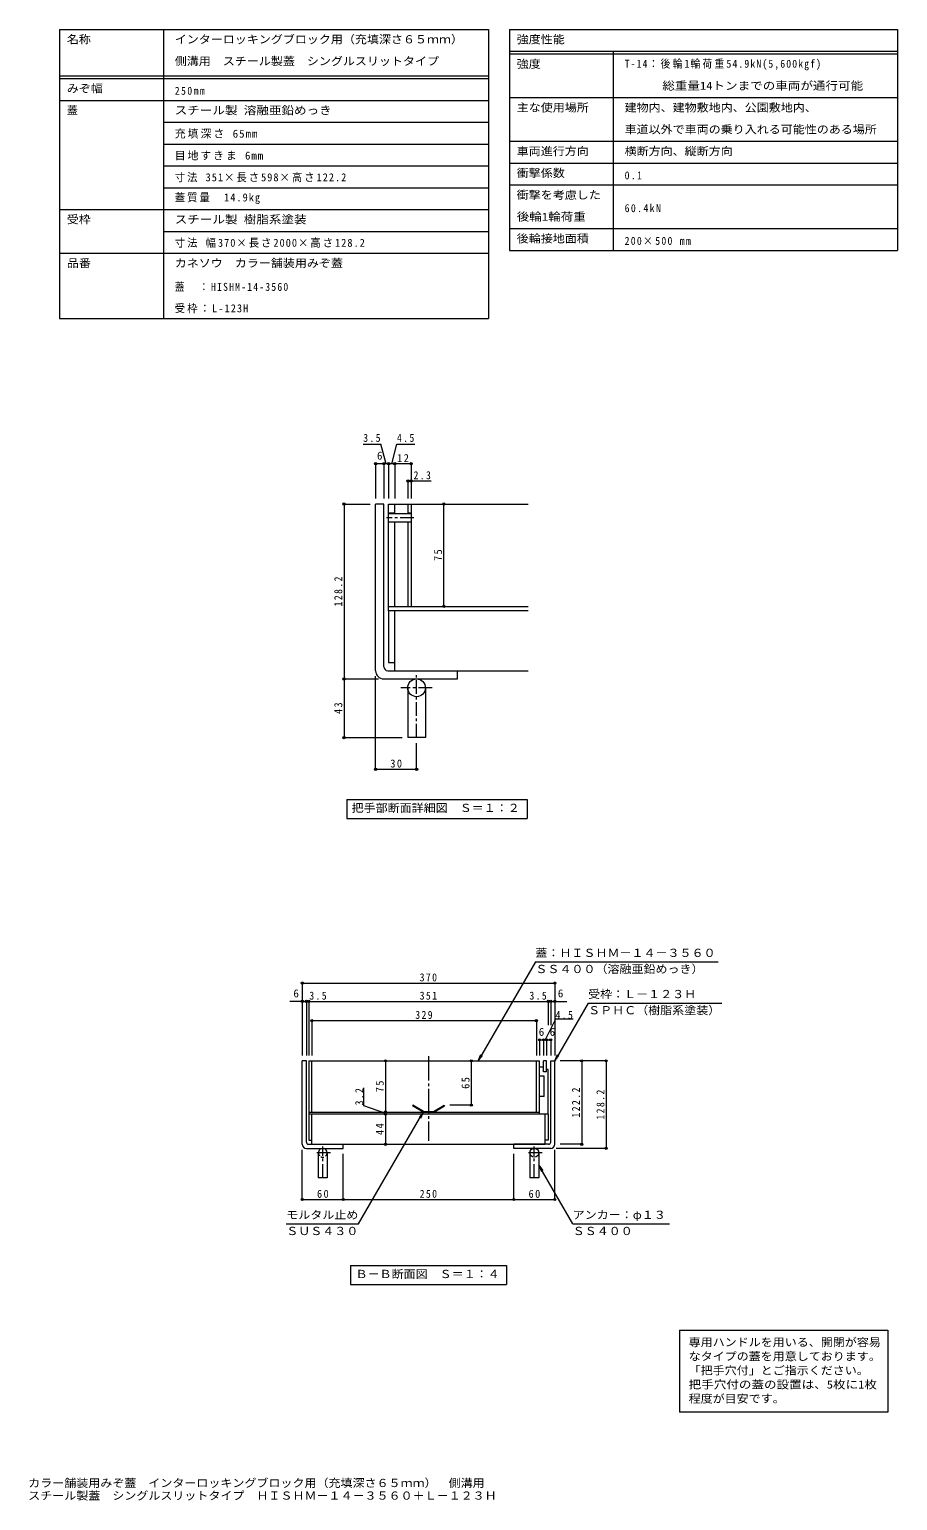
# Model space of a CAD drawing. Units: millimetres, scale not verified, with parts at other scales. Extents: x -1310 to 1549, y -1090 to 1067.
# Drawn here: x 277 to 1549, y -1090 to 1067 of the extents above; entities that cross this region are included whole.
import ezdxf
from ezdxf.enums import TextEntityAlignment as Align

# ---------------------------------------------------------------- set-up
doc = ezdxf.new("R2010")
doc.units = ezdxf.units.MM
doc.header["$LTSCALE"] = 4
doc.header["$PDMODE"] = 32
doc.header["$PDSIZE"] = 3.2
for name, pattern in [('CHAIN1', [8, 5, -1, 1, -1]), ('CHAIN2', [12, 9, -1, 1, -1]), ('DASHED1', [1.8, 1.2, -0.6])]:
    doc.linetypes.add(name, pattern=pattern)
for name, color, linetype, lineweight in [('4-0', 4, 'Continuous', 9), ('4-1', 2, 'Continuous', 9), ('4-2', 7, 'Continuous', 9), ('4-4', 7, 'Continuous', 9), ('4-5', 7, 'Continuous', 9), ('4-9', 5, 'Continuous', 5), ('4-A', 4, 'DASHED1', 9), ('D-1', 2, 'Continuous', 9), ('D-2', 3, 'Continuous', 9), ('D-4', 7, 'Continuous', 9), ('D-5', 7, 'Continuous', 9), ('D-9', 5, 'Continuous', 5), ('D-A', 4, 'Continuous', 9), ('F-5_F-5ﾚｲﾔ', 2, 'Continuous', 9), ('F-F_F-Fﾚｲﾔ', 7, 'Continuous', 9)]:
    doc.layers.add(name, color=color, linetype=linetype, lineweight=lineweight)
doc.styles.add('ＭＳ ゴシック', font='')
doc.styles.get('ＭＳ ゴシック').set_extended_font_data('MS Gothic')

msp = doc.modelspace()

# ---------------------------------------------------------------- linework, layer by layer
at = {"layer": '4-0', "color": 7, "linetype": 'CHAIN2'}
msp.add_line((862.035, -438.433), (862.035, -562.652), dxfattribs=at)
at = {"layer": '4-1'}
for p, q in [((683.035, -445.513), (677.035, -445.513)), ((677.035, -567.713), (677.035, -445.513)), ((683.035, -564.713), (683.035, -445.513)), ((1041.035, -445.513), (1047.035, -445.513)), ((1041.035, -564.713), (1041.035, -445.513)), ((1047.035, -567.713), (1047.035, -445.513)), ((683.035, -573.713), (737.035, -573.713)), ((686.035, -567.713), (737.035, -567.713)), ((737.035, -573.713), (737.035, -567.713)), ((987.035, -573.713), (987.035, -567.713)), ((1038.035, -567.713), (987.035, -567.713)), ((1041.035, -573.713), (987.035, -573.713))]:
    msp.add_line(p, q, dxfattribs=at)
for centre, radius, start, end in [((683.035, -567.713), 6, 180, 270), ((686.035, -564.713), 3, 180, 270), ((1038.035, -564.713), 3, 270, 0), ((1041.035, -567.713), 6, 270, 0)]:
    msp.add_arc(centre, radius, start, end, dxfattribs=at)
at = {"layer": '4-2'}
for p, q in [((686.535, -445.512), (1024.535, -445.512)), ((686.535, -445.512), (686.535, -523.713)), ((691.035, -520.513), (691.035, -445.512)), ((1020.035, -520.513), (1020.035, -445.512)), ((1024.535, -523.713), (1024.535, -445.512)), ((1035.036, -445.512), (1030.536, -445.512)), ((1030.536, -461.512), (1030.536, -445.512)), ((1035.036, -461.512), (1035.036, -445.512)), ((1030.536, -454.512), (1024.535, -454.512)), ((1031.535, -467.713), (1024.535, -467.713)), ((1035.036, -461.512), (1030.536, -461.512)), ((1031.535, -497.713), (1031.535, -467.713)), ((1037.536, -458.012), (1035.036, -458.012)), ((1037.536, -523.713), (1037.536, -458.012)), ((1031.535, -497.713), (1024.535, -497.713)), ((686.535, -520.513), (1024.535, -520.513)), ((1037.536, -523.713), (686.535, -523.713))]:
    msp.add_line(p, q, dxfattribs=at)
at = {"layer": '4-2', "color": 3}
for p, q in [((854.267, -520.513), (838.447, -511.379)), ((869.535, -519.513), (885.124, -510.513)), ((869.803, -520.513), (885.624, -511.379)), ((885.124, -510.513), (885.624, -511.379)), ((854.267, -520.513), (869.803, -520.513)), ((854.535, -519.513), (869.535, -519.513))]:
    msp.add_line(p, q, dxfattribs=at)
msp.add_lwpolyline([(854.535, -519.513), (838.947, -510.513), (838.447, -511.379)], dxfattribs=at)
at = {"layer": '4-4'}
for p, q in [((677.035, -330.292), (677.035, -437.513)), ((677.035, -331.492), (1047.035, -331.492)), ((1047.035, -330.292), (1047.035, -437.513)), ((677.035, -358.318), (658.605, -358.318)), ((677.035, -358.318), (683.035, -358.318)), ((683.035, -357.118), (683.035, -437.513)), ((683.035, -358.318), (686.535, -358.318)), ((686.535, -357.118), (686.535, -437.512)), ((686.535, -358.318), (1037.536, -358.318)), ((1037.536, -357.118), (1037.536, -393.371)), ((1037.536, -358.318), (1041.035, -358.318)), ((1041.035, -357.118), (1041.035, -393.371)), ((1041.035, -358.318), (1047.035, -358.318)), ((1047.035, -358.318), (1064.867, -358.318)), ((691.035, -385.332), (691.035, -437.512)), ((691.035, -386.532), (1020.035, -386.532)), ((1020.035, -385.332), (1020.035, -437.512)), ((1024.535, -413.546), (1024.535, -437.512)), ((1024.535, -414.746), (1030.536, -414.746)), ((1030.536, -413.546), (1030.536, -437.512)), ((1030.536, -414.746), (1035.036, -414.746)), ((1035.036, -413.546), (1035.036, -437.512)), ((1035.036, -414.746), (1041.035, -414.746)), ((1041.035, -413.546), (1041.035, -437.513)), ((798.904, -445.512), (798.904, -520.513)), ((924.604, -445.512), (924.604, -510.513)), ((1123.494, -445.513), (1055.035, -445.513)), ((1086.456, -445.513), (1086.456, -567.713)), ((1122.294, -445.513), (1122.294, -573.713)), ((925.804, -510.513), (893.124, -510.513)), ((798.904, -520.513), (798.904, -523.713)), ((798.904, -523.713), (798.904, -567.713)), ((677.035, -649.992), (677.035, -575.713)), ((737.035, -649.992), (737.035, -581.713)), ((987.035, -649.992), (987.035, -581.713)), ((1047.035, -649.992), (1047.035, -575.713)), ((1123.494, -573.713), (1049.035, -573.713)), ((1087.656, -567.713), (1055.035, -567.713)), ((677.035, -648.792), (737.035, -648.792)), ((737.035, -648.792), (987.035, -648.792)), ((987.035, -648.792), (1047.035, -648.792))]:
    msp.add_line(p, q, dxfattribs=at)
for points in [[(1074.102, -384.205), (1048.102, -384.205), (1032.786, -414.746)], [(766.487, -484.82), (766.487, -510.82), (798.904, -522.113)]]:
    msp.add_lwpolyline(points, dxfattribs=at)
for p in [(677.035, -331.492), (1047.035, -331.492), (677.035, -358.318), (683.035, -358.318), (686.535, -358.318), (1037.536, -358.318), (1041.035, -358.318), (1047.035, -358.318), (691.035, -386.532), (1020.035, -386.532), (1024.535, -414.746), (1030.536, -414.746), (1035.036, -414.746), (1041.035, -414.746), (798.904, -445.512), (924.604, -445.512), (1086.456, -445.513), (1122.294, -445.513), (924.604, -510.513), (798.904, -520.513), (798.904, -523.713), (798.904, -567.713), (1086.456, -567.713), (1122.294, -573.713), (677.035, -648.792), (737.035, -648.792), (987.035, -648.792), (1047.035, -648.792)]:
    msp.add_point(p, dxfattribs=at)
at = {"layer": '4-5'}
for p, q in [((1018.6, -300.495), (1286.6, -300.495)), ((1095.876, -360.918), (1047.035, -445.513)), ((1095.876, -360.918), (1291.876, -360.918)), ((934.874, -445.512), (940.962, -437.578)), ((1047.035, -445.513), (1050.862, -436.274)), ((1047.035, -445.513), (1053.123, -437.579)), ((759.572, -684.529), (854.267, -520.513)), ((854.267, -520.513), (848.18, -528.446)), ((854.267, -520.513), (850.441, -529.751)), ((1023.535, -598.463), (1027.362, -607.701)), ((1023.535, -598.463), (1029.623, -606.396)), ((1073.226, -684.529), (1023.535, -598.463)), ((653.572, -684.529), (759.572, -684.529)), ((1073.226, -684.529), (1215.226, -684.529)), ((747.835, -745.398), (976.235, -745.398)), ((747.835, -745.398), (747.835, -773.398)), ((976.235, -745.398), (976.235, -773.398)), ((747.835, -773.398), (976.235, -773.398))]:
    msp.add_line(p, q, dxfattribs=at)
msp.add_lwpolyline([(1018.6, -300.495), (934.874, -445.512), (938.701, -436.273)], dxfattribs=at)
at = {"layer": '4-9'}
for p, q in [((686.535, -523.713), (686.535, -561.713)), ((1037.536, -523.713), (686.535, -523.713)), ((691.035, -567.713), (691.035, -523.713)), ((1033.035, -567.713), (1033.035, -523.713)), ((1037.536, -523.713), (1037.536, -561.713)), ((686.535, -561.713), (691.035, -561.713)), ((691.035, -567.713), (1033.035, -567.713)), ((1037.536, -561.713), (1033.035, -561.713))]:
    msp.add_line(p, q, dxfattribs=at)
at = {"layer": '4-A', "linetype": 'CHAIN1'}
for p, q in [((718.362, -580.213), (695.378, -580.213)), ((707.035, -616.713), (707.035, -571.042)), ((1028.362, -580.213), (1005.378, -580.213)), ((1017.035, -616.713), (1017.035, -571.042))]:
    msp.add_line(p, q, dxfattribs=at)
at = {"layer": '4-A', "linetype": 'Continuous'}
for p, q in [((700.535, -580.213), (700.535, -616.713)), ((1010.535, -580.213), (1010.535, -616.713))]:
    msp.add_line(p, q, dxfattribs=at)
for points in [[(713.535, -580.213), (713.535, -616.713), (700.535, -616.713)], [(1023.535, -580.213), (1023.535, -616.713), (1010.535, -616.713)]]:
    msp.add_lwpolyline(points, dxfattribs=at)
msp.add_circle((1017.035, -580.213), 6.5, dxfattribs=at)
msp.add_arc((707.035, -580.213), 6.5, 0, 180, dxfattribs=at)
at = {"layer": '4-A'}
msp.add_arc((707.035, -580.213), 6.5, 180, 0, dxfattribs=at)
at = {"layer": 'D-1'}
for p, q in [((796.521, 370.776), (784.521, 370.776)), ((784.521, 126.376), (784.521, 370.776)), ((796.521, 132.376), (796.521, 370.776)), ((796.521, 114.376), (904.521, 114.376)), ((802.521, 126.376), (904.521, 126.376)), ((904.521, 114.376), (904.521, 126.376))]:
    msp.add_line(p, q, dxfattribs=at)
for centre, radius in [((802.521, 132.376), 6), ((796.521, 126.376), 12)]:
    msp.add_arc(centre, radius, 180, 270, dxfattribs=at)
at = {"layer": 'D-2', "color": 7}
for p, q in [((803.521, 370.777), (1008.082, 370.777)), ((803.521, 214.376), (803.521, 370.777)), ((812.521, 356.777), (812.521, 370.777)), ((812.521, 220.776), (812.521, 344.777)), ((803.521, 220.776), (1008.082, 220.776))]:
    msp.add_line(p, q, dxfattribs=at)
at = {"layer": 'D-2', "color": 4}
for p, q in [((831.921, 370.777), (831.921, 356.777)), ((836.521, 370.777), (836.521, 220.778)), ((831.921, 344.777), (831.921, 220.778))]:
    msp.add_line(p, q, dxfattribs=at)
at = {"layer": 'D-2', "linetype": 'CHAIN1'}
msp.add_line((840.497, 350.777), (800.594, 350.777), dxfattribs=at)
at = {"layer": 'D-2'}
for p, q in [((812.521, 357.277), (803.521, 357.277)), ((803.521, 356.777), (836.521, 356.777)), ((836.521, 357.277), (831.921, 357.277)), ((803.521, 344.777), (836.521, 344.777)), ((812.521, 344.277), (803.521, 344.277)), ((836.521, 344.277), (831.921, 344.277))]:
    msp.add_line(p, q, dxfattribs=at)
at = {"layer": 'D-4'}
for p, q in [((766.298, 458.763), (792.298, 458.763)), ((800.021, 429.941), (792.298, 458.763)), ((808.021, 429.941), (815.744, 458.763)), ((815.744, 458.763), (841.744, 458.763)), ((784.521, 431.141), (784.521, 378.776)), ((796.521, 429.941), (784.521, 429.941)), ((796.521, 431.141), (796.521, 378.776)), ((803.521, 429.941), (796.521, 429.941)), ((803.521, 431.141), (803.521, 378.777)), ((812.521, 429.941), (803.521, 429.941)), ((812.521, 431.141), (812.521, 378.777)), ((836.521, 429.941), (812.521, 429.941)), ((836.521, 431.141), (836.521, 378.777)), ((831.921, 405.76), (831.921, 378.777)), ((836.521, 404.56), (831.921, 404.56)), ((836.521, 404.56), (866.005, 404.56)), ((736.974, 370.776), (776.521, 370.776)), ((738.174, 370.776), (738.174, 114.376)), ((884.399, 220.776), (884.399, 370.776)), ((736.974, 114.376), (788.521, 114.376)), ((738.174, 114.376), (738.174, 28.376)), ((784.521, -19.217), (784.521, 118.376)), ((736.974, 28.376), (823.521, 28.376)), ((844.521, -19.217), (844.521, 20.376)), ((784.521, -18.017), (844.521, -18.017))]:
    msp.add_line(p, q, dxfattribs=at)
for p in [(784.521, 429.941), (796.521, 429.941), (803.521, 429.941), (812.521, 429.941), (836.521, 429.941), (831.921, 404.56), (836.521, 404.56), (738.174, 370.776), (884.399, 370.776), (884.399, 220.776), (738.174, 114.376), (738.174, 28.376), (784.521, -18.017), (844.521, -18.017)]:
    msp.add_point(p, dxfattribs=at)
at = {"layer": 'D-5'}
for p, q in [((742.096, -62.17), (1006.496, -62.17)), ((742.096, -62.17), (742.096, -90.17)), ((1006.496, -62.17), (1006.496, -90.17)), ((742.096, -90.17), (1006.496, -90.17))]:
    msp.add_line(p, q, dxfattribs=at)
at = {"layer": 'D-9'}
for p, q in [((1008.082, 214.376), (803.521, 214.376)), ((803.521, 214.376), (803.521, 138.376)), ((812.521, 126.376), (812.521, 214.376)), ((803.521, 138.376), (812.521, 138.376)), ((812.521, 126.376), (1008.082, 126.376))]:
    msp.add_line(p, q, dxfattribs=at)
at = {"layer": 'D-A', "linetype": 'CHAIN1'}
for p, q in [((844.521, 28.376), (844.521, 119.718)), ((867.175, 101.376), (821.207, 101.376))]:
    msp.add_line(p, q, dxfattribs=at)
at = {"layer": 'D-A'}
msp.add_line((831.521, 101.376), (831.521, 28.376), dxfattribs=at)
msp.add_lwpolyline([(857.521, 101.376), (857.521, 28.376), (831.521, 28.376)], dxfattribs=at)
msp.add_circle((844.521, 101.376), 13, dxfattribs=at)
at = {"layer": 'F-5_F-5ﾚｲﾔ', "color": 7}
for p, q in [((980.605, 1066.531), (1549.291, 1066.531)), ((980.605, 1066.531), (980.605, 742.531)), ((1549.291, 1066.531), (1549.291, 742.531)), ((980.605, 1034.531), (1549.291, 1034.531)), ((980.605, 1030.531), (1549.291, 1030.531)), ((1132.8, 1034.531), (1132.8, 742.531)), ((980.605, 966.531), (1549.291, 966.531)), ((980.605, 902.531), (1549.291, 902.531)), ((980.605, 870.531), (1549.291, 870.531)), ((980.605, 838.531), (1549.291, 838.531)), ((980.605, 774.531), (1549.291, 774.531)), ((980.605, 742.531), (1549.291, 742.531))]:
    msp.add_line(p, q, dxfattribs=at)
at = {"layer": 'F-F_F-Fﾚｲﾔ'}
for p, q in [((321.419, 1066.531), (949.677, 1066.531)), ((321.419, 1066.531), (321.419, 642.531)), ((473.614, 1066.531), (473.614, 642.531)), ((949.677, 1066.531), (949.677, 642.531)), ((321.419, 998.531), (949.677, 998.531)), ((321.419, 994.531), (949.677, 994.531)), ((321.419, 962.531), (949.677, 962.531)), ((473.614, 930.531), (949.677, 930.531)), ((473.614, 898.531), (949.677, 898.531)), ((473.614, 866.531), (949.677, 866.531)), ((473.614, 834.531), (949.677, 834.531)), ((321.419, 802.531), (949.677, 802.531)), ((473.614, 770.531), (949.677, 770.531)), ((321.419, 738.531), (949.677, 738.531)), ((321.419, 642.531), (949.677, 642.531)), ((1229.984, -840.249), (1229.984, -960.249))]:
    msp.add_line(p, q, dxfattribs=at)
msp.add_lwpolyline([(1229.984, -840.249), (1535.229, -840.249), (1535.229, -960.249), (1229.984, -960.249)], dxfattribs=at)

# ---------------------------------------------------------------- texts
at = {"layer": '4-4', "color": 2, "style": 'ＭＳ ゴシック'}
for p in [(664.07, -355.918), (1051.519, -355.918), (1023.535, -412.346), (1039.55, -412.346)]:
    msp.add_text('6', height=11.73, dxfattribs=at).set_placement(p, align=Align.BOTTOM_LEFT)
at = {"layer": '4-4', "color": 2, "char_height": 11.73, "attachment_point": 7, "style": 'ＭＳ ゴシック'}
for s, insert in [('\\T1.27;\\W0.9;370', (849.035, -329.092)), ('\\T1.27;\\W0.9;3.5', (687.322, -355.918)), ('\\T1.27;\\W0.9;351', (849.035, -355.918)), ('\\T1.27;\\W0.9;3.5', (1009.8, -355.918)), ('\\T1.27;\\W0.9;329', (842.535, -384.132)), ('\\T1.27;\\W0.9;4.5', (1048.102, -384.205)), ('\\T1.27;\\W0.95;60', (698.535, -646.392)), ('\\T1.27;\\W0.9;250', (849.035, -646.392)), ('\\T1.27;\\W0.95;60', (1008.535, -646.392))]:
    msp.add_mtext(s, dxfattribs=dict(at, insert=insert))
at = {"layer": '4-4', "color": 2, "char_height": 11.73, "attachment_point": 7, "rotation": 90, "style": 'ＭＳ ゴシック'}
for s, insert in [('\\T1.27;\\W0.95;65', (922.204, -486.512)), ('\\T1.27;\\W0.9;3.2', (766.487, -510.82)), ('\\T1.27;\\W0.95;75', (796.504, -491.512)), ('\\T1.28;\\W0.9;122.2', (1084.056, -528.613)), ('\\T1.28;\\W0.9;128.2', (1119.894, -531.613)), ('\\T1.27;\\W0.95;44', (796.504, -554.213))]:
    msp.add_mtext(s, dxfattribs=dict(at, insert=insert))
at = {"layer": '4-5', "color": 2, "style": 'ＭＳ ゴシック', "width": 1.1}
for s, p in [('蓋：ＨＩＳＨＭ－１４－３５６０', (1018.6, -296.661)), ('ＳＳ４００（溶融亜鉛めっき）', (1018.6, -320.329)), ('受枠：Ｌ－１２３Ｈ', (1095.876, -357.084)), ('ＳＰＨＣ（樹脂系塗装）', (1095.876, -380.753)), ('モルタル止め', (653.572, -680.695)), ('アンカー：φ１３', (1073.226, -680.695)), ('ＳＵＳ４３０', (653.572, -704.364)), ('ＳＳ４００', (1073.226, -704.364)), ('Ｂ－Ｂ断面図\u3000Ｓ＝１：４', (755.035, -767.398))]:
    msp.add_text(s, height=11.73, dxfattribs=at).set_placement(p, align=Align.BOTTOM_LEFT)
at = {"layer": 'D-4', "color": 2, "style": 'ＭＳ ゴシック'}
msp.add_text('6', height=11.73, dxfattribs=at).set_placement((786.521, 432.341), align=Align.BOTTOM_LEFT)
at = {"layer": 'D-4', "color": 2, "char_height": 11.73, "attachment_point": 7, "style": 'ＭＳ ゴシック'}
for s, insert in [('\\T1.27;\\W0.9;3.5', (766.298, 461.707)), ('\\T1.27;\\W0.9;4.5', (815.744, 461.707)), ('\\T1.27;\\W0.95;12', (816.021, 432.341)), ('\\T1.27;\\W0.9;2.3', (840.005, 406.96)), ('\\T1.27;\\W0.95;30', (806.021, -15.617))]:
    msp.add_mtext(s, dxfattribs=dict(at, insert=insert))
at = {"layer": 'D-4', "color": 2, "char_height": 11.73, "attachment_point": 7, "rotation": 90, "style": 'ＭＳ ゴシック'}
for s, insert in [('\\T1.27;\\W0.95;75', (881.999, 287.276)), ('\\T1.28;\\W0.9;128.2', (735.774, 220.576)), ('\\T1.27;\\W0.95;43', (735.774, 62.876))]:
    msp.add_mtext(s, dxfattribs=dict(at, insert=insert))
at = {"layer": 'D-5', "color": 2, "style": 'ＭＳ ゴシック', "width": 1.1}
msp.add_text('把手部断面詳細図\u3000Ｓ＝１：２', height=11.73, dxfattribs=at).set_placement((749.296, -84.17), align=Align.BOTTOM_LEFT)
at = {"layer": 'F-5_F-5ﾚｲﾔ', "style": 'ＭＳ ゴシック'}
for s, width, p in [('インターロッキングブロック用（充填深さ６５ｍｍ）', 1.1, (490.148, 1042.531)), ('強度性能', 1.1, (991.252, 1042.531)), ('側溝用\u3000スチール製蓋\u3000シングルスリットタイプ', 1.1, (490.148, 1010.531)), ('強度', 1.1, (991.252, 1006.531)), ('\u3000\u3000\u3000総重量14トンまでの車両が通行可能', 1.15, (1149.334, 974.531)), ('スチール製 溶融亜鉛めっき', 1.15, (490.148, 938.531)), ('主な使用場所', 1.1, (991.252, 942.531)), ('建物内、建物敷地内、公園敷地内、', 1.1, (1149.334, 942.531)), ('車道以外で車両の乗り入れる可能性のある場所', 1.1, (1149.334, 910.531)), ('車両進行方向', 1.1, (991.252, 878.531)), ('横断方向、縦断方向', 1.1, (1149.334, 878.531)), ('衝撃係数', 1.1, (991.252, 846.531)), ('衝撃を考慮した', 1.1, (991.252, 814.531)), ('後輪1輪荷重', 1.15, (991.252, 782.531)), ('後輪接地面積', 1.1, (991.252, 750.531)), ('カラー舗装用みぞ蓋\u3000インターロッキングブロック用（充填深さ６５ｍｍ）\u3000側溝用', 1.1, (275.467, -1073.773)), ('スチール製蓋\u3000シングルスリットタイプ\u3000ＨＩＳＨＭ－１４－３５６０＋Ｌ－１２３Ｈ', 1.1, (275.467, -1092.281))]:
    msp.add_text(s, height=11.73, dxfattribs=dict(at, width=width)).set_placement(p, align=Align.BOTTOM_LEFT)
at = {"layer": 'F-5_F-5ﾚｲﾔ', "char_height": 11.73, "attachment_point": 7, "style": 'ＭＳ ゴシック'}
for s, insert in [('\\T1.22;\\W0.9;T-14：後輪1輪荷重54.9kN(5,600kgf)', (1149.334, 1006.531)), ('\\T1.28;\\W0.9;250mm', (490.148, 970.531)), ('\\T1.18;充填深さ\\~65mm', (490.148, 906.531)), ('\\T1.17;目地すきま\\~6mm', (490.148, 874.531)), ('\\T1.27;\\W0.9;0.1', (1149.334, 846.531)), ('\\T1.28;\\W0.9;60.4kN', (1149.334, 798.531)), ('\\T1.25;\\W0.9;200×500\\~mm', (1149.334, 750.531))]:
    msp.add_mtext(s, dxfattribs=dict(at, insert=insert))
at = {"layer": 'F-F_F-Fﾚｲﾔ', "color": 2, "style": 'ＭＳ ゴシック'}
for s, width, p in [('名称', 1.1, (332.066, 1042.531)), ('みぞ幅', 1.1, (332.066, 970.531)), ('受枠', 1.1, (332.066, 778.531)), ('スチール製 樹脂系塗装', 1.15, (490.148, 778.531)), ('品番', 1.1, (332.066, 714.531)), ('カネソウ\u3000カラー舗装用みぞ蓋', 1.1, (490.148, 714.531)), ('専用ハンドルを用いる、開閉が容易', 1.1, (1243.175, -867.393)), ('なタイプの蓋を用意しております。', 1.1, (1243.175, -888.068)), ('「把手穴付」とご指示ください。', 1.1, (1243.175, -908.742)), ('把手穴付の蓋の設置は、5枚に1枚', 1.15, (1243.175, -929.416)), ('程度が目安です。', 1.1, (1243.175, -950.091))]:
    msp.add_text(s, height=11.73, dxfattribs=dict(at, width=width)).set_placement(p, align=Align.BOTTOM_LEFT)
msp.add_text('蓋', height=11.73, dxfattribs=at).set_placement((332.066, 938.531), align=Align.BOTTOM_LEFT)
at = {"layer": 'F-F_F-Fﾚｲﾔ', "color": 2, "char_height": 11.73, "attachment_point": 7, "style": 'ＭＳ ゴシック'}
for s, insert in [('\\T1.19;\\W0.95;寸法\\~351×長さ598×高さ122.2', (490.148, 842.531)), ('\\T1.19;\\W0.95;蓋質量\u300014.9kg', (490.148, 810.531)), ('\\T1.19;\\W0.95;寸法\\~幅370×長さ2000×高さ128.2', (490.148, 746.531)), ('\\T1.23;\\W0.9;蓋\u3000：HISHM-14-3560', (490.148, 682.531)), ('\\T1.2;\\W0.95;受枠：L-123H', (490.148, 650.531))]:
    msp.add_mtext(s, dxfattribs=dict(at, insert=insert))

doc.saveas('drawing.dxf')
